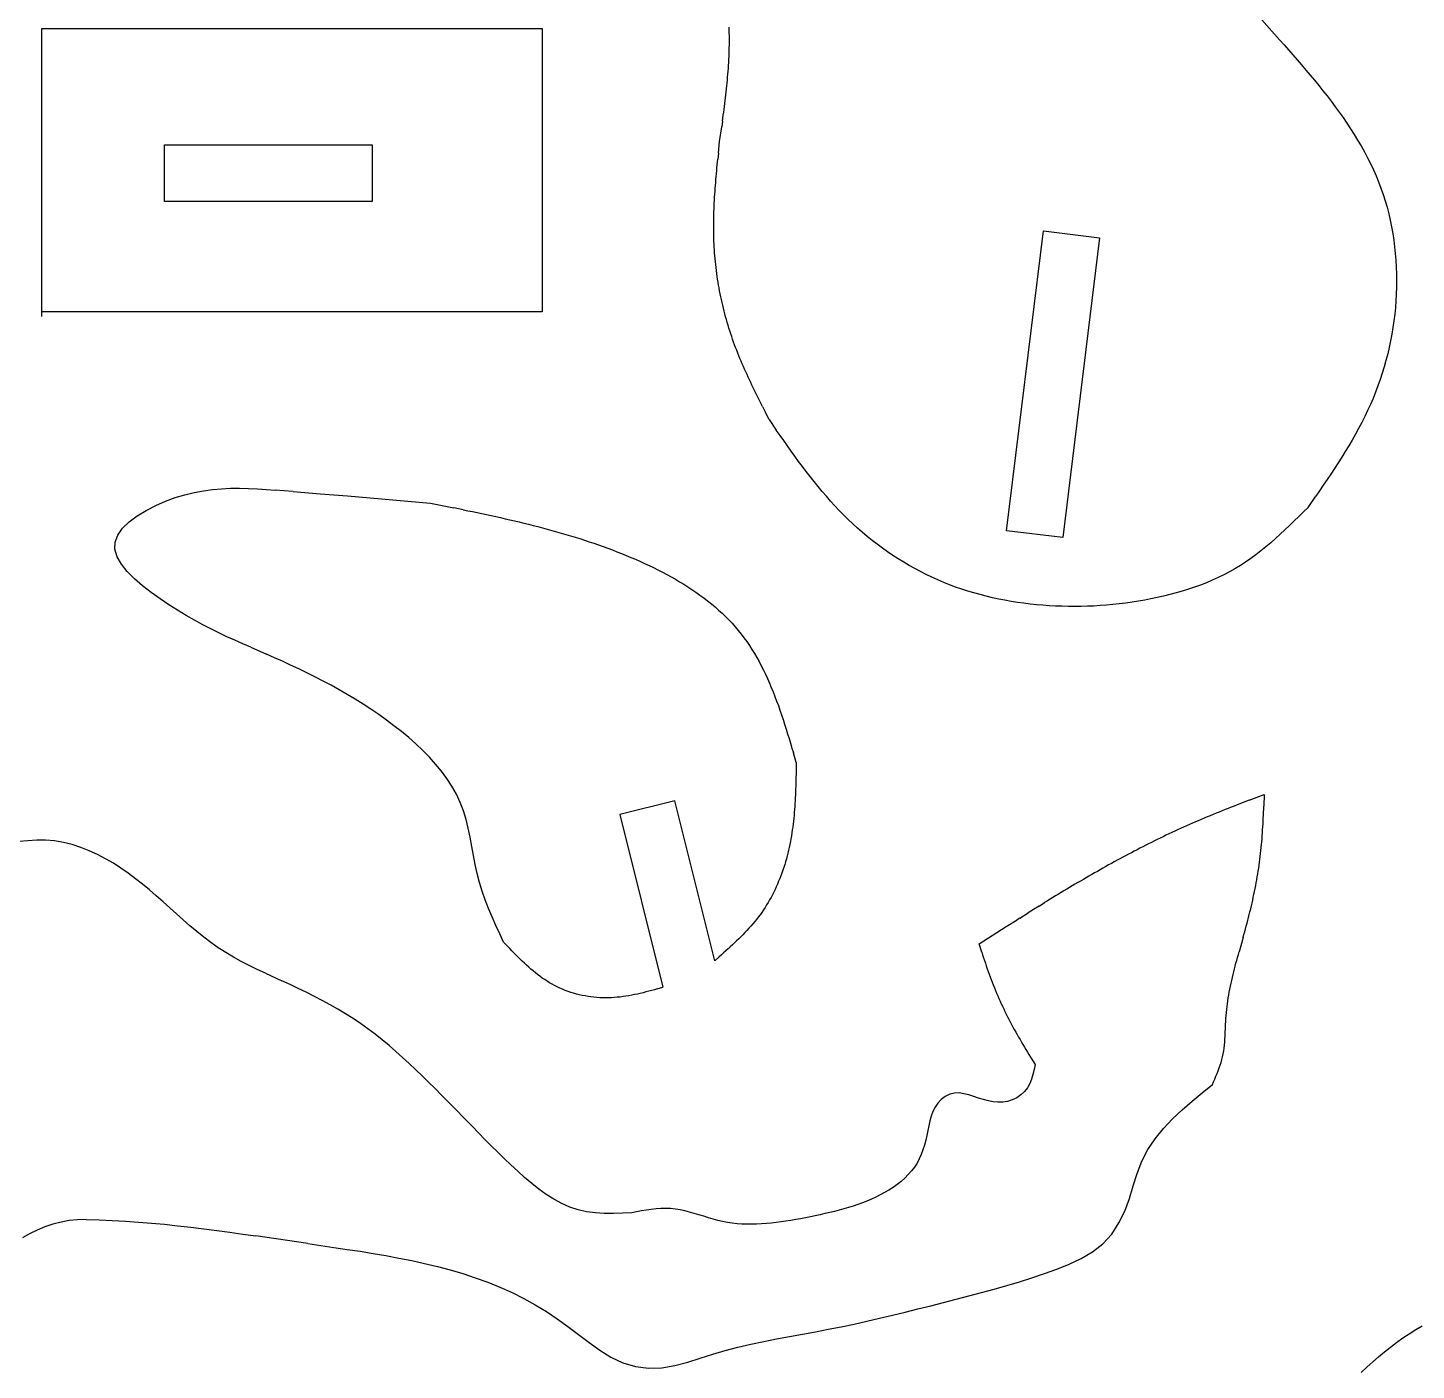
# Model space of a CAD drawing. Extents: x -3475 to 3475, y -2114 to 2114.
# Drawn here: x 1756 to 2463, y 469 to 1152 of the extents above; entities that cross this region are included whole.
import ezdxf

# ---------------------------------------------------------------- set-up
doc = ezdxf.new("R2010")
doc.units = 0
doc.header["$MEASUREMENT"] = 0
doc.layers.get('0').update_dxf_attribs({"linetype": 'CONTINUOUS'})

msp = doc.modelspace()

# ---------------------------------------------------------------- linework, layer by layer
for p, q in [((2113.2, 1151.32), (2113.14, 1152.82)), ((2384.57, 1156.53), (2393.59, 1146.37)), ((1763.1, 1152.13), (2017.92, 1152.13)), ((1763.1, 1007.89), (1763.1, 1152.13)), ((1763.1, 1005.49), (1763.1, 1149.72)), ((2017.92, 1152.13), (2017.92, 1007.89)), ((2113.26, 1149.83), (2113.2, 1151.32)), ((2113.29, 1148.33), (2113.26, 1149.83)), ((2113.31, 1146.83), (2113.29, 1148.33)), ((2113.31, 1145.33), (2113.31, 1146.83)), ((2393.59, 1146.37), (2395.84, 1143.82)), ((2113.13, 1137.82), (2113.2, 1139.32)), ((2113.2, 1139.32), (2113.24, 1140.82)), ((2113.24, 1140.82), (2113.28, 1142.33)), ((2113.28, 1142.33), (2113.31, 1143.83)), ((2113.31, 1143.83), (2113.31, 1145.33)), ((2395.84, 1143.82), (2398.09, 1141.27)), ((2398.09, 1141.27), (2400.33, 1138.71)), ((2400.33, 1138.71), (2402.56, 1136.14)), ((2112.67, 1130.31), (2112.78, 1131.81)), ((2112.78, 1131.81), (2112.88, 1133.31)), ((2112.88, 1133.31), (2112.98, 1134.82)), ((2112.98, 1134.82), (2113.06, 1136.32)), ((2113.06, 1136.32), (2113.13, 1137.82)), ((2402.56, 1136.14), (2404.77, 1133.57)), ((2404.77, 1133.57), (2406.98, 1130.97)), ((2112.14, 1124.33), (2112.28, 1125.82)), ((2112.28, 1125.82), (2112.42, 1127.32)), ((2112.42, 1127.32), (2112.55, 1128.81)), ((2112.55, 1128.81), (2112.67, 1130.31)), ((2406.98, 1130.97), (2409.17, 1128.36)), ((2409.17, 1128.36), (2411.34, 1125.74)), ((2411.34, 1125.74), (2413.49, 1123.09)), ((2111.33, 1116.87), (2111.5, 1118.36)), ((2111.5, 1118.36), (2111.67, 1119.85)), ((2111.67, 1119.85), (2111.83, 1121.34)), ((2111.83, 1121.34), (2111.99, 1122.83)), ((2111.99, 1122.83), (2112.14, 1124.33)), ((2413.49, 1123.09), (2415.62, 1120.43)), ((2415.62, 1120.43), (2417.73, 1117.74)), ((2417.73, 1117.74), (2419.81, 1115.02)), ((2110.4, 1109.44), (2110.6, 1110.92)), ((2110.6, 1110.92), (2110.79, 1112.41)), ((2110.79, 1112.41), (2110.97, 1113.89)), ((2110.97, 1113.89), (2111.15, 1115.38)), ((2111.15, 1115.38), (2111.33, 1116.87)), ((2419.81, 1115.02), (2421.86, 1112.28)), ((2421.86, 1112.28), (2423.88, 1109.51)), ((2109.8, 1104.99), (2109.39, 1102.02)), ((2109.8, 1104.99), (2110, 1106.47)), ((2110, 1106.47), (2110.2, 1107.95)), ((2110.2, 1107.95), (2110.4, 1109.44)), ((2423.88, 1109.51), (2425.87, 1106.72)), ((2425.87, 1106.72), (2427.81, 1103.89)), ((2427.81, 1103.89), (2429.7, 1101.04)), ((2108.34, 1094.61), (2109.39, 1102.02)), ((2429.7, 1101.04), (2431.54, 1098.16)), ((2431.54, 1098.16), (2433.33, 1095.25)), ((1825.6, 1063.93), (1825.6, 1092.78)), ((1825.6, 1092.78), (1931.38, 1092.78)), ((1931.38, 1092.78), (1931.38, 1063.93)), ((2107.72, 1088.63), (2108.34, 1094.61)), ((2433.33, 1095.25), (2435.06, 1092.3)), ((2435.06, 1092.3), (2436.73, 1089.33)), ((2436.73, 1089.33), (2438.33, 1086.32)), ((2106.98, 1081.16), (2107.12, 1082.66)), ((2107.12, 1082.66), (2107.27, 1084.15)), ((2107.27, 1084.15), (2107.41, 1085.64)), ((2107.72, 1088.63), (2107.41, 1085.64)), ((2438.33, 1086.32), (2439.86, 1083.28)), ((2439.86, 1083.28), (2441.32, 1080.21)), ((2106.32, 1073.69), (2106.44, 1075.18)), ((2106.44, 1075.18), (2106.57, 1076.68)), ((2106.57, 1076.68), (2106.7, 1078.17)), ((2106.7, 1078.17), (2106.84, 1079.67)), ((2106.84, 1079.67), (2106.98, 1081.16)), ((2441.32, 1080.21), (2442.69, 1077.1)), ((2442.69, 1077.1), (2443.99, 1073.96)), ((2105.89, 1067.71), (2105.99, 1069.2)), ((2105.99, 1069.2), (2106.09, 1070.7)), ((2106.09, 1070.7), (2106.21, 1072.19)), ((2106.21, 1072.19), (2106.32, 1073.69)), ((2443.99, 1073.96), (2445.19, 1070.78)), ((2445.19, 1070.78), (2446.31, 1067.57)), ((1931.38, 1063.93), (1825.6, 1063.93)), ((2105.5, 1060.24), (2105.56, 1061.73)), ((2105.56, 1061.73), (2105.63, 1063.23)), ((2105.63, 1063.23), (2105.71, 1064.72)), ((2105.71, 1064.72), (2105.8, 1066.22)), ((2105.8, 1066.22), (2105.89, 1067.71)), ((2446.31, 1067.57), (2447.34, 1064.32)), ((2447.34, 1064.32), (2448.28, 1061.05)), ((2448.28, 1061.05), (2449.13, 1057.74)), ((2105.32, 1052.77), (2105.34, 1054.26)), ((2105.34, 1054.26), (2105.37, 1055.75)), ((2105.37, 1055.75), (2105.4, 1057.25)), ((2105.4, 1057.25), (2105.45, 1058.74)), ((2105.45, 1058.74), (2105.5, 1060.24)), ((2449.13, 1057.74), (2449.9, 1054.42)), ((2449.9, 1054.42), (2450.59, 1051.07)), ((2105.32, 1051.27), (2105.32, 1052.77)), ((2105.32, 1049.78), (2105.32, 1051.27)), ((2105.34, 1048.28), (2105.32, 1049.78)), ((2105.37, 1046.79), (2105.34, 1048.28)), ((2105.41, 1045.29), (2105.37, 1046.79)), ((2254.54, 896.34), (2273.28, 1049.04)), ((2273.28, 1049.04), (2301.91, 1045.53)), ((2450.59, 1051.07), (2451.19, 1047.7)), ((2451.19, 1047.7), (2451.71, 1044.31)), ((2105.46, 1043.8), (2105.41, 1045.29)), ((2105.53, 1042.31), (2105.46, 1043.8)), ((2105.6, 1040.81), (2105.53, 1042.31)), ((2105.69, 1039.32), (2105.6, 1040.81)), ((2301.91, 1045.53), (2283.16, 892.82)), ((2451.71, 1044.31), (2452.14, 1040.91)), ((2452.14, 1040.91), (2452.5, 1037.5)), ((2105.8, 1037.82), (2105.69, 1039.32)), ((2105.92, 1036.33), (2105.8, 1037.82)), ((2106.05, 1034.84), (2105.92, 1036.33)), ((2106.19, 1033.34), (2106.05, 1034.84)), ((2106.35, 1031.85), (2106.19, 1033.34)), ((2452.5, 1037.5), (2452.78, 1034.08)), ((2452.78, 1034.08), (2452.97, 1030.65)), ((2106.52, 1030.36), (2106.35, 1031.85)), ((2106.7, 1028.87), (2106.52, 1030.36)), ((2106.9, 1027.38), (2106.7, 1028.87)), ((2107.11, 1025.89), (2106.9, 1027.38)), ((2107.33, 1024.41), (2107.11, 1025.89)), ((2452.97, 1030.65), (2453.09, 1027.21)), ((2453.09, 1027.21), (2453.13, 1023.77)), ((2107.57, 1022.92), (2107.33, 1024.41)), ((2107.82, 1021.44), (2107.57, 1022.92)), ((2108.08, 1019.96), (2107.82, 1021.44)), ((2108.35, 1018.48), (2108.08, 1019.96)), ((2108.64, 1017.01), (2108.35, 1018.48)), ((2453.1, 1020.33), (2452.98, 1016.9)), ((2453.13, 1023.77), (2453.1, 1020.33)), ((2108.94, 1015.54), (2108.64, 1017.01)), ((2109.25, 1014.07), (2108.94, 1015.54)), ((2109.58, 1012.6), (2109.25, 1014.07)), ((2109.92, 1011.13), (2109.58, 1012.6)), ((2452.8, 1013.47), (2452.53, 1010.04)), ((2452.98, 1016.9), (2452.8, 1013.47)), ((2017.92, 1007.89), (1763.1, 1007.89)), ((2110.27, 1009.67), (2109.92, 1011.13)), ((2110.63, 1008.21), (2110.27, 1009.67)), ((2111.01, 1006.76), (2110.63, 1008.21)), ((2111.4, 1005.31), (2111.01, 1006.76)), ((2111.8, 1003.86), (2111.4, 1005.31)), ((2452.19, 1006.62), (2451.78, 1003.22)), ((2452.53, 1010.04), (2452.19, 1006.62)), ((2112.21, 1002.42), (2111.8, 1003.86)), ((2112.64, 1000.98), (2112.21, 1002.42)), ((2113.08, 999.54), (2112.64, 1000.98)), ((2113.53, 998.11), (2113.08, 999.54)), ((2113.99, 996.68), (2113.53, 998.11)), ((2451.29, 999.82), (2450.73, 996.44)), ((2451.78, 1003.22), (2451.29, 999.82)), ((2114.47, 995.26), (2113.99, 996.68)), ((2114.96, 993.85), (2114.47, 995.26)), ((2115.46, 992.43), (2114.96, 993.85)), ((2115.97, 991.03), (2115.46, 992.43)), ((2116.49, 989.62), (2115.97, 991.03)), ((2450.1, 993.07), (2449.39, 989.72)), ((2450.73, 996.44), (2450.1, 993.07)), ((2117.03, 988.23), (2116.49, 989.62)), ((2117.57, 986.83), (2117.03, 988.23)), ((2118.13, 985.45), (2117.57, 986.83)), ((2118.7, 984.06), (2118.13, 985.45)), ((2119.27, 982.68), (2118.7, 984.06)), ((2447.76, 983.08), (2446.84, 979.79)), ((2448.62, 986.39), (2447.76, 983.08)), ((2449.39, 989.72), (2448.62, 986.39)), ((2119.86, 981.3), (2119.27, 982.68)), ((2120.45, 979.93), (2119.86, 981.3)), ((2121.05, 978.56), (2120.45, 979.93)), ((2121.66, 977.2), (2121.05, 978.56)), ((2122.28, 975.83), (2121.66, 977.2)), ((2445.85, 976.53), (2444.78, 973.29)), ((2446.84, 979.79), (2445.85, 976.53)), ((2122.9, 974.47), (2122.28, 975.83)), ((2123.53, 973.12), (2122.9, 974.47)), ((2124.17, 971.76), (2123.53, 973.12)), ((2124.81, 970.41), (2124.17, 971.76)), ((2125.46, 969.06), (2124.81, 970.41)), ((2126.11, 967.71), (2125.46, 969.06)), ((2443.65, 970.08), (2442.44, 966.9)), ((2444.78, 973.29), (2443.65, 970.08)), ((2126.77, 966.36), (2126.11, 967.71)), ((2127.43, 965.02), (2126.77, 966.36)), ((2128.1, 963.68), (2127.43, 965.02)), ((2128.76, 962.33), (2128.1, 963.68)), ((2129.44, 960.99), (2128.76, 962.33)), ((2441.17, 963.75), (2439.82, 960.64)), ((2442.44, 966.9), (2441.17, 963.75)), ((2130.11, 959.65), (2129.44, 960.99)), ((2130.11, 959.65), (2131.46, 956.98)), ((2133.5, 952.97), (2131.46, 956.98)), ((2438.41, 957.56), (2436.95, 954.5)), ((2439.82, 960.64), (2438.41, 957.56)), ((2133.5, 952.97), (2137.22, 947.6)), ((2433.84, 948.48), (2432.2, 945.5)), ((2435.42, 951.48), (2433.84, 948.48)), ((2436.95, 954.5), (2435.42, 951.48)), ((2139.09, 944.92), (2137.22, 947.6)), ((2140.96, 942.25), (2139.09, 944.92)), ((2142.84, 939.58), (2140.96, 942.25)), ((2430.53, 942.55), (2428.8, 939.62)), ((2432.2, 945.5), (2430.53, 942.55)), ((2144.74, 936.93), (2142.84, 939.58)), ((2146.65, 934.29), (2144.74, 936.93)), ((2148.57, 931.66), (2146.65, 934.29)), ((2425.25, 933.81), (2423.42, 930.93)), ((2427.04, 936.7), (2425.25, 933.81)), ((2428.8, 939.62), (2427.04, 936.7)), ((2150.51, 929.05), (2148.57, 931.66)), ((2152.48, 926.46), (2150.51, 929.05)), ((2421.56, 928.06), (2419.67, 925.21)), ((2423.42, 930.93), (2421.56, 928.06)), ((2154.46, 923.9), (2152.48, 926.46)), ((2156.48, 921.35), (2154.46, 923.9)), ((2158.52, 918.84), (2156.48, 921.35)), ((2415.84, 919.53), (2413.9, 916.7)), ((2417.77, 922.36), (2415.84, 919.53)), ((2419.67, 925.21), (2417.77, 922.36)), ((1826.14, 911.4), (1831.06, 913.21)), ((1831.06, 913.21), (1835.9, 914.68)), ((1835.9, 914.68), (1840.68, 915.83)), ((1840.68, 915.83), (1845.39, 916.71)), ((1845.39, 916.71), (1850.06, 917.34)), ((1850.06, 917.34), (1854.68, 917.74)), ((1854.68, 917.74), (1859.27, 917.95)), ((1859.27, 917.95), (1863.83, 917.99)), ((1863.83, 917.99), (1868.37, 917.89)), ((1868.37, 917.89), (1872.9, 917.69)), ((1872.9, 917.69), (1877.44, 917.41)), ((1877.44, 917.41), (1881.97, 917.07)), ((1891.09, 916.35), (1881.97, 917.07)), ((1891.09, 916.35), (1904.9, 915.21)), ((1904.9, 915.21), (1918.83, 914.04)), ((1918.83, 914.04), (1961.06, 910.36)), ((2160.59, 916.35), (2158.52, 918.84)), ((2162.7, 913.89), (2160.59, 916.35)), ((2164.84, 911.46), (2162.7, 913.89)), ((2408.04, 908.24), (2411.96, 913.88)), ((2413.9, 916.7), (2411.96, 913.88)), ((1811.7, 903.94), (1816.28, 906.73)), ((1816.28, 906.73), (1821.16, 909.23)), ((1821.16, 909.23), (1826.14, 911.4)), ((1961.06, 910.36), (1972.96, 908)), ((1977.73, 907.04), (1972.96, 908)), ((1977.73, 907.04), (1980.11, 906.56)), ((1980.11, 906.56), (1982.49, 906.07)), ((1982.49, 906.07), (1984.87, 905.58)), ((1984.87, 905.58), (1987.25, 905.08)), ((2167.01, 909.07), (2164.84, 911.46)), ((2169.23, 906.72), (2167.01, 909.07)), ((2171.49, 904.4), (2169.23, 906.72)), ((2405.71, 905.93), (2403.37, 903.62)), ((2408.04, 908.24), (2405.71, 905.93)), ((1804.25, 897.62), (1807.62, 900.89)), ((1807.62, 900.89), (1811.7, 903.94)), ((1987.25, 905.08), (1989.63, 904.57)), ((1989.63, 904.57), (1992.01, 904.06)), ((1992.01, 904.06), (1994.39, 903.54)), ((1994.39, 903.54), (1996.77, 903.01)), ((1996.77, 903.01), (1999.15, 902.48)), ((1999.15, 902.48), (2001.53, 901.93)), ((2001.53, 901.93), (2003.9, 901.38)), ((2003.9, 901.38), (2006.28, 900.82)), ((2006.28, 900.82), (2008.66, 900.24)), ((2008.66, 900.24), (2011.03, 899.65)), ((2011.03, 899.65), (2013.41, 899.06)), ((2013.41, 899.06), (2015.79, 898.45)), ((2015.79, 898.45), (2018.16, 897.82)), ((2173.8, 902.13), (2171.49, 904.4)), ((2176.15, 899.89), (2173.8, 902.13)), ((2178.55, 897.71), (2176.15, 899.89)), ((2398.68, 899.05), (2396.31, 896.8)), ((2401.03, 901.33), (2398.68, 899.05)), ((2403.37, 903.62), (2401.03, 901.33)), ((1800.43, 890.58), (1801.78, 894.17)), ((1801.78, 894.17), (1804.25, 897.62)), ((2018.16, 897.82), (2020.54, 897.19)), ((2020.54, 897.19), (2022.91, 896.54)), ((2022.91, 896.54), (2025.28, 895.87)), ((2025.28, 895.87), (2027.66, 895.19)), ((2027.66, 895.19), (2030.03, 894.5)), ((2030.03, 894.5), (2032.4, 893.79)), ((2032.4, 893.79), (2034.77, 893.06)), ((2034.77, 893.06), (2037.14, 892.31)), ((2037.14, 892.31), (2039.51, 891.55)), ((2039.51, 891.55), (2041.87, 890.76)), ((2180.99, 895.57), (2178.55, 897.71)), ((2183.48, 893.48), (2180.99, 895.57)), ((2186.02, 891.44), (2183.48, 893.48)), ((2188.6, 889.44), (2186.02, 891.44)), ((2283.16, 892.82), (2254.54, 896.34)), ((2391.5, 892.39), (2389.06, 890.25)), ((2393.92, 894.58), (2391.5, 892.39)), ((2396.31, 896.8), (2393.92, 894.58)), ((1800.34, 886.89), (1800.43, 890.58)), ((1801.46, 883.14), (1800.34, 886.89)), ((2041.87, 890.76), (2044.24, 889.96)), ((2044.24, 889.96), (2046.61, 889.14)), ((2046.61, 889.14), (2048.97, 888.3)), ((2048.97, 888.3), (2051.34, 887.44)), ((2051.34, 887.44), (2053.7, 886.56)), ((2053.7, 886.56), (2056.06, 885.65)), ((2056.06, 885.65), (2058.42, 884.73)), ((2058.42, 884.73), (2060.77, 883.78)), ((2191.23, 887.51), (2188.6, 889.44)), ((2193.89, 885.62), (2191.23, 887.51)), ((2196.59, 883.79), (2193.89, 885.62)), ((2381.52, 884.15), (2378.92, 882.24)), ((2384.07, 886.12), (2381.52, 884.15)), ((2386.58, 888.16), (2384.07, 886.12)), ((2389.06, 890.25), (2386.58, 888.16)), ((1803.6, 879.37), (1801.46, 883.14)), ((1806.58, 875.62), (1803.6, 879.37)), ((2060.77, 883.78), (2063.11, 882.8)), ((2063.11, 882.8), (2065.45, 881.8)), ((2065.45, 881.8), (2067.77, 880.78)), ((2067.77, 880.78), (2070.08, 879.74)), ((2070.08, 879.74), (2072.38, 878.66)), ((2072.38, 878.66), (2074.66, 877.56)), ((2074.66, 877.56), (2076.93, 876.44)), ((2199.34, 882.02), (2196.59, 883.79)), ((2202.12, 880.3), (2199.34, 882.02)), ((2204.93, 878.65), (2202.12, 880.3)), ((2207.78, 877.05), (2204.93, 878.65)), ((2210.66, 875.51), (2207.78, 877.05)), ((2370.83, 876.98), (2368.02, 875.4)), ((2373.58, 878.65), (2370.83, 876.98)), ((2376.28, 880.41), (2373.58, 878.65)), ((2378.92, 882.24), (2376.28, 880.41)), ((1810.22, 871.93), (1806.58, 875.62)), ((1814.34, 868.35), (1810.22, 871.93)), ((2076.93, 876.44), (2079.18, 875.28)), ((2079.18, 875.28), (2081.4, 874.1)), ((2081.4, 874.1), (2083.61, 872.89)), ((2083.61, 872.89), (2085.79, 871.65)), ((2085.79, 871.65), (2087.95, 870.38)), ((2087.95, 870.38), (2090.08, 869.09)), ((2213.57, 874.04), (2210.66, 875.51)), ((2216.51, 872.64), (2213.57, 874.04)), ((2219.49, 871.3), (2216.51, 872.64)), ((2222.49, 870.03), (2219.49, 871.3)), ((2225.51, 868.82), (2222.49, 870.03)), ((2359.3, 871.15), (2356.3, 869.89)), ((2362.25, 872.49), (2359.3, 871.15)), ((2365.16, 873.9), (2362.25, 872.49)), ((2368.02, 875.4), (2365.16, 873.9)), ((1818.76, 864.92), (1814.34, 868.35)), ((1823.3, 861.67), (1818.76, 864.92)), ((2090.08, 869.09), (2092.19, 867.76)), ((2092.19, 867.76), (2094.26, 866.39)), ((2094.26, 866.39), (2096.3, 865)), ((2096.3, 865), (2098.31, 863.58)), ((2098.31, 863.58), (2100.29, 862.12)), ((2228.56, 867.69), (2225.51, 868.82)), ((2231.64, 866.62), (2228.56, 867.69)), ((2234.73, 865.62), (2231.64, 866.62)), ((2237.85, 864.68), (2234.73, 865.62)), ((2240.98, 863.81), (2237.85, 864.68)), ((2244.13, 863), (2240.98, 863.81)), ((2247.3, 862.25), (2244.13, 863)), ((2334.47, 863.05), (2331.26, 862.33)), ((2337.65, 863.84), (2334.47, 863.05)), ((2340.82, 864.68), (2337.65, 863.84)), ((2343.97, 865.59), (2340.82, 864.68)), ((2347.1, 866.56), (2343.97, 865.59)), ((2350.2, 867.6), (2347.1, 866.56)), ((2353.27, 868.71), (2350.2, 867.6)), ((2356.3, 869.89), (2353.27, 868.71)), ((1827.8, 858.64), (1823.3, 861.67)), ((1832.22, 855.83), (1827.8, 858.64)), ((1836.55, 853.21), (1832.22, 855.83)), ((2100.29, 862.12), (2102.23, 860.63)), ((2102.23, 860.63), (2104.13, 859.1)), ((2104.13, 859.1), (2105.99, 857.54)), ((2105.99, 857.54), (2107.82, 855.94)), ((2107.82, 855.94), (2109.6, 854.31)), ((2250.48, 861.56), (2247.3, 862.25)), ((2253.68, 860.94), (2250.48, 861.56)), ((2256.88, 860.37), (2253.68, 860.94)), ((2260.1, 859.86), (2256.88, 860.37)), ((2263.32, 859.41), (2260.1, 859.86)), ((2266.55, 859.01), (2263.32, 859.41)), ((2269.78, 858.67), (2266.55, 859.01)), ((2273.02, 858.39), (2269.78, 858.67)), ((2276.26, 858.15), (2273.02, 858.39)), ((2279.5, 857.97), (2276.26, 858.15)), ((2282.74, 857.85), (2279.5, 857.97)), ((2285.99, 857.77), (2282.74, 857.85)), ((2289.23, 857.75), (2285.99, 857.77)), ((2292.48, 857.79), (2289.23, 857.75)), ((2295.72, 857.87), (2292.48, 857.79)), ((2298.97, 858.01), (2295.72, 857.87)), ((2302.21, 858.21), (2298.97, 858.01)), ((2305.45, 858.45), (2302.21, 858.21)), ((2308.69, 858.75), (2305.45, 858.45)), ((2311.93, 859.1), (2308.69, 858.75)), ((2315.16, 859.51), (2311.93, 859.1)), ((2318.39, 859.97), (2315.16, 859.51)), ((2321.62, 860.48), (2318.39, 859.97)), ((2324.84, 861.04), (2321.62, 860.48)), ((2328.05, 861.66), (2324.84, 861.04)), ((2331.26, 862.33), (2328.05, 861.66)), ((1840.82, 850.78), (1836.55, 853.21)), ((1845.03, 848.5), (1840.82, 850.78)), ((2109.6, 854.31), (2111.34, 852.64)), ((2111.34, 852.64), (2113.03, 850.94)), ((2113.03, 850.94), (2114.67, 849.2)), ((2114.67, 849.2), (2116.27, 847.42)), ((1849.19, 846.36), (1845.03, 848.5)), ((1853.31, 844.33), (1849.19, 846.36)), ((1857.39, 842.4), (1853.31, 844.33)), ((1861.45, 840.54), (1857.39, 842.4)), ((2116.27, 847.42), (2117.82, 845.6)), ((2117.82, 845.6), (2119.31, 843.74)), ((2119.31, 843.74), (2120.75, 841.84)), ((2120.75, 841.84), (2122.15, 839.91)), ((1865.48, 838.74), (1861.45, 840.54)), ((1869.51, 836.98), (1865.48, 838.74)), ((1869.51, 836.98), (1877.58, 833.47)), ((2122.15, 839.91), (2123.49, 837.94)), ((2123.49, 837.94), (2124.79, 835.93)), ((2124.79, 835.93), (2126.04, 833.89)), ((1881.64, 831.68), (1877.58, 833.47)), ((1885.71, 829.85), (1881.64, 831.68)), ((1889.81, 827.96), (1885.71, 829.85)), ((1893.93, 826.02), (1889.81, 827.96)), ((2126.04, 833.89), (2127.25, 831.82)), ((2127.25, 831.82), (2128.42, 829.72)), ((2128.42, 829.72), (2129.55, 827.58)), ((2129.55, 827.58), (2130.64, 825.42)), ((1898.06, 824.02), (1893.93, 826.02)), ((1902.19, 821.95), (1898.06, 824.02)), ((1906.32, 819.82), (1902.19, 821.95)), ((2130.64, 825.42), (2131.7, 823.23)), ((2131.7, 823.23), (2132.72, 821.02)), ((2132.72, 821.02), (2133.71, 818.78)), ((1910.44, 817.62), (1906.32, 819.82)), ((1914.55, 815.34), (1910.44, 817.62)), ((1918.64, 812.99), (1914.55, 815.34)), ((2133.71, 818.78), (2134.67, 816.52)), ((2134.67, 816.52), (2135.6, 814.24)), ((2135.6, 814.24), (2136.5, 811.94)), ((1922.71, 810.56), (1918.64, 812.99)), ((1926.74, 808.04), (1922.71, 810.56)), ((1930.74, 805.44), (1926.74, 808.04)), ((2136.5, 811.94), (2137.38, 809.62)), ((2137.38, 809.62), (2138.24, 807.28)), ((2138.24, 807.28), (2139.07, 804.93)), ((1934.7, 802.74), (1930.74, 805.44)), ((1938.61, 799.96), (1934.7, 802.74)), ((1942.47, 797.07), (1938.61, 799.96)), ((2139.07, 804.93), (2139.89, 802.56)), ((2139.89, 802.56), (2140.68, 800.18)), ((2140.68, 800.18), (2141.46, 797.78)), ((1946.27, 794.09), (1942.47, 797.07)), ((1950, 791), (1946.27, 794.09)), ((2141.46, 797.78), (2142.23, 795.38)), ((2142.23, 795.38), (2142.98, 792.96)), ((2142.98, 792.96), (2143.72, 790.54)), ((1953.63, 787.8), (1950, 791)), ((1957.13, 784.5), (1953.63, 787.8)), ((2143.72, 790.54), (2144.46, 788.11)), ((2144.46, 788.11), (2145.18, 785.68)), ((2145.18, 785.68), (2145.91, 783.24)), ((1960.49, 781.08), (1957.13, 784.5)), ((1963.68, 777.54), (1960.49, 781.08)), ((2147.34, 778.35), (2145.91, 783.24)), ((2147.34, 778.35), (2147.27, 773.85)), ((1966.67, 773.89), (1963.68, 777.54)), ((1969.44, 770.12), (1966.67, 773.89)), ((2147.24, 772.34), (2147.21, 770.84)), ((2147.27, 773.85), (2147.24, 772.34)), ((1971.97, 766.22), (1969.44, 770.12)), ((1974.23, 762.19), (1971.97, 766.22)), ((2147.05, 764.84), (2146.99, 763.34)), ((2147.1, 766.34), (2147.05, 764.84)), ((2147.14, 767.84), (2147.1, 766.34)), ((2147.18, 769.34), (2147.14, 767.84)), ((2147.21, 770.84), (2147.18, 769.34)), ((1976.19, 758.03), (1974.23, 762.19)), ((1977.83, 753.74), (1976.19, 758.03)), ((2085.52, 758.83), (2057.53, 751.85)), ((2105.83, 677.35), (2085.52, 758.83)), ((2146.69, 757.36), (2146.6, 755.86)), ((2146.78, 758.85), (2146.69, 757.36)), ((2146.86, 760.35), (2146.78, 758.85)), ((2146.93, 761.84), (2146.86, 760.35)), ((2146.99, 763.34), (2146.93, 761.84)), ((2375.04, 757.93), (2371.97, 756.74)), ((2378.11, 759.12), (2375.04, 757.93)), ((2378.11, 759.12), (2385.78, 762.09)), ((2385.78, 762.09), (2385.55, 756.05)), ((1979.18, 749.33), (1977.83, 753.74)), ((2057.53, 751.85), (2079.47, 663.84)), ((2146.09, 749.9), (2145.93, 748.41)), ((2146.24, 751.39), (2146.09, 749.9)), ((2146.37, 752.88), (2146.24, 751.39)), ((2146.49, 754.37), (2146.37, 752.88)), ((2146.6, 755.86), (2146.49, 754.37)), ((2355.2, 749.96), (2353.68, 749.33)), ((2356.72, 750.6), (2355.2, 749.96)), ((2358.24, 751.23), (2356.72, 750.6)), ((2359.76, 751.85), (2358.24, 751.23)), ((2361.28, 752.47), (2359.76, 751.85)), ((2362.8, 753.09), (2361.28, 752.47)), ((2364.33, 753.7), (2362.8, 753.09)), ((2365.85, 754.32), (2364.33, 753.7)), ((2367.38, 754.93), (2365.85, 754.32)), ((2368.91, 755.53), (2367.38, 754.93)), ((2370.44, 756.13), (2368.91, 755.53)), ((2371.97, 756.74), (2370.44, 756.13)), ((2385.2, 748.51), (2385.28, 750.02)), ((2385.28, 750.02), (2385.35, 751.53)), ((2385.35, 751.53), (2385.42, 753.03)), ((2385.42, 753.03), (2385.48, 754.54)), ((2385.48, 754.54), (2385.55, 756.05)), ((1980.3, 744.82), (1979.18, 749.33)), ((1981.26, 740.24), (1980.3, 744.82)), ((2145.37, 743.96), (2145.15, 742.48)), ((2145.57, 745.44), (2145.37, 743.96)), ((2145.76, 746.93), (2145.57, 745.44)), ((2145.93, 748.41), (2145.76, 746.93)), ((2338.66, 742.66), (2337.17, 741.97)), ((2340.15, 743.36), (2338.66, 742.66)), ((2341.64, 744.04), (2340.15, 743.36)), ((2343.14, 744.72), (2341.64, 744.04)), ((2344.64, 745.4), (2343.14, 744.72)), ((2346.14, 746.07), (2344.64, 745.4)), ((2347.64, 746.73), (2346.14, 746.07)), ((2349.15, 747.39), (2347.64, 746.73)), ((2350.66, 748.04), (2349.15, 747.39)), ((2352.17, 748.68), (2350.66, 748.04)), ((2353.68, 749.33), (2352.17, 748.68)), ((2384.84, 742.49), (2384.94, 744)), ((2384.94, 744), (2385.03, 745.5)), ((2385.03, 745.5), (2385.12, 747.01)), ((2385.12, 747.01), (2385.2, 748.51)), ((1755.96, 738.5), (1751.4, 738.03)), ((1760.5, 738.77), (1755.96, 738.5)), ((1765.04, 738.75), (1760.5, 738.77)), ((1769.57, 738.36), (1765.04, 738.75)), ((1774.07, 737.59), (1769.57, 738.36)), ((1778.53, 736.49), (1774.07, 737.59)), ((1782.92, 735.07), (1778.53, 736.49)), ((1982.12, 735.62), (1981.26, 740.24)), ((1982.95, 730.98), (1982.12, 735.62)), ((2144.1, 736.58), (2143.79, 735.11)), ((2144.39, 738.05), (2144.1, 736.58)), ((2144.66, 739.52), (2144.39, 738.05)), ((2144.92, 741), (2144.66, 739.52)), ((2145.15, 742.48), (2144.92, 741)), ((2325.35, 736.18), (2323.89, 735.44)), ((2326.82, 736.92), (2325.35, 736.18)), ((2328.29, 737.66), (2326.82, 736.92)), ((2329.77, 738.39), (2328.29, 737.66)), ((2331.24, 739.12), (2329.77, 738.39)), ((2332.72, 739.84), (2331.24, 739.12)), ((2334.2, 740.55), (2332.72, 739.84)), ((2335.68, 741.26), (2334.2, 740.55)), ((2337.17, 741.97), (2335.68, 741.26)), ((2384.22, 734.98), (2384.36, 736.48)), ((2384.36, 736.48), (2384.49, 737.98)), ((2384.49, 737.98), (2384.62, 739.49)), ((2384.62, 739.49), (2384.73, 740.99)), ((2384.73, 740.99), (2384.84, 742.49)), ((1787.24, 733.38), (1782.92, 735.07)), ((1791.46, 731.45), (1787.24, 733.38)), ((1795.56, 729.3), (1791.46, 731.45)), ((1799.54, 726.98), (1795.56, 729.3)), ((1983.83, 726.34), (1982.95, 730.98)), ((2142.33, 729.26), (2141.92, 727.8)), ((2142.73, 730.71), (2142.33, 729.26)), ((2143.1, 732.18), (2142.73, 730.71)), ((2143.46, 733.64), (2143.1, 732.18)), ((2143.79, 735.11), (2143.46, 733.64)), ((2310.8, 728.51), (2309.35, 727.72)), ((2312.24, 729.3), (2310.8, 728.51)), ((2313.69, 730.08), (2312.24, 729.3)), ((2315.14, 730.86), (2313.69, 730.08)), ((2316.59, 731.64), (2315.14, 730.86)), ((2318.05, 732.4), (2316.59, 731.64)), ((2319.5, 733.17), (2318.05, 732.4)), ((2320.96, 733.93), (2319.5, 733.17)), ((2322.43, 734.69), (2320.96, 733.93)), ((2323.89, 735.44), (2322.43, 734.69)), ((2383.35, 727.51), (2383.55, 729)), ((2383.55, 729), (2383.73, 730.49)), ((2383.73, 730.49), (2383.9, 731.99)), ((2383.9, 731.99), (2384.07, 733.49)), ((2384.07, 733.49), (2384.22, 734.98)), ((1803.4, 724.51), (1799.54, 726.98)), ((1807.14, 721.89), (1803.4, 724.51)), ((1810.8, 719.16), (1807.14, 721.89)), ((1984.83, 721.75), (1983.83, 726.34)), ((1986, 717.21), (1984.83, 721.75)), ((2140.03, 722.05), (2139.51, 720.64)), ((2140.54, 723.48), (2140.03, 722.05)), ((2141.02, 724.92), (2140.54, 723.48)), ((2141.48, 726.36), (2141.02, 724.92)), ((2141.92, 727.8), (2141.48, 726.36)), ((2299.31, 722.09), (2297.88, 721.27)), ((2300.74, 722.9), (2299.31, 722.09)), ((2302.17, 723.72), (2300.74, 722.9)), ((2303.6, 724.53), (2302.17, 723.72)), ((2305.04, 725.33), (2303.6, 724.53)), ((2306.47, 726.13), (2305.04, 725.33)), ((2307.91, 726.93), (2306.47, 726.13)), ((2309.35, 727.72), (2307.91, 726.93)), ((2382.2, 720.06), (2382.45, 721.55)), ((2382.45, 721.55), (2382.69, 723.04)), ((2382.69, 723.04), (2382.92, 724.52)), ((2382.92, 724.52), (2383.14, 726.01)), ((2383.14, 726.01), (2383.35, 727.51)), ((1814.38, 716.32), (1810.8, 719.16)), ((1817.9, 713.4), (1814.38, 716.32)), ((1987.37, 712.75), (1986, 717.21)), ((2137.19, 715.06), (2136.55, 713.69)), ((2137.8, 716.44), (2137.19, 715.06)), ((2138.39, 717.83), (2137.8, 716.44)), ((2138.96, 719.23), (2138.39, 717.83)), ((2139.51, 720.64), (2138.96, 719.23)), ((2286.52, 714.62), (2285.11, 713.77)), ((2287.93, 715.46), (2286.52, 714.62)), ((2289.35, 716.3), (2287.93, 715.46)), ((2290.77, 717.13), (2289.35, 716.3)), ((2292.19, 717.97), (2290.77, 717.13)), ((2293.61, 718.8), (2292.19, 717.97)), ((2295.03, 719.62), (2293.61, 718.8)), ((2296.45, 720.45), (2295.03, 719.62)), ((2297.88, 721.27), (2296.45, 720.45)), ((2381.1, 714.13), (2381.39, 715.61)), ((2381.39, 715.61), (2381.67, 717.09)), ((2381.67, 717.09), (2381.94, 718.58)), ((2381.94, 718.58), (2382.2, 720.06)), ((1821.37, 710.42), (1817.9, 713.4)), ((1824.81, 707.39), (1821.37, 710.42)), ((1828.23, 704.34), (1824.81, 707.39)), ((1988.92, 708.34), (1987.37, 712.75)), ((1990.62, 703.99), (1988.92, 708.34)), ((2133.78, 708.35), (2133.03, 707.05)), ((2134.51, 709.66), (2133.78, 708.35)), ((2135.21, 710.99), (2134.51, 709.66)), ((2135.89, 712.33), (2135.21, 710.99)), ((2136.55, 713.69), (2135.89, 712.33)), ((2275.26, 707.81), (2273.86, 706.95)), ((2278.07, 709.52), (2275.26, 707.81)), ((2279.48, 710.38), (2278.07, 709.52)), ((2280.88, 711.23), (2279.48, 710.38)), ((2282.29, 712.08), (2280.88, 711.23)), ((2283.7, 712.93), (2282.29, 712.08)), ((2285.11, 713.77), (2283.7, 712.93)), ((2379.52, 706.75), (2379.86, 708.23)), ((2379.86, 708.23), (2380.18, 709.7)), ((2380.18, 709.7), (2380.5, 711.18)), ((2380.5, 711.18), (2380.8, 712.65)), ((2380.8, 712.65), (2381.1, 714.13)), ((1831.66, 701.28), (1828.23, 704.34)), ((1835.09, 698.23), (1831.66, 701.28)), ((1992.43, 699.68), (1990.62, 703.99)), ((2128.93, 700.8), (2128.04, 699.61)), ((2129.8, 702.02), (2128.93, 700.8)), ((2130.64, 703.25), (2129.8, 702.02)), ((2131.46, 704.5), (2130.64, 703.25)), ((2132.26, 705.77), (2131.46, 704.5)), ((2133.03, 707.05), (2132.26, 705.77)), ((2261.29, 699.13), (2265.48, 701.75)), ((2268.27, 703.49), (2265.48, 701.75)), ((2271.06, 705.22), (2268.27, 703.49)), ((2271.06, 705.22), (2273.86, 706.95)), ((2377.75, 699.41), (2378.12, 700.88)), ((2378.12, 700.88), (2378.48, 702.34)), ((2378.48, 702.34), (2378.84, 703.81)), ((2378.84, 703.81), (2379.18, 705.28)), ((2379.18, 705.28), (2379.52, 706.75)), ((1838.55, 695.22), (1835.09, 698.23)), ((1842.06, 692.27), (1838.55, 695.22)), ((1994.34, 695.4), (1992.43, 699.68)), ((1996.3, 691.14), (1994.34, 695.4)), ((2123.28, 693.88), (2122.27, 692.78)), ((2124.27, 695), (2123.28, 693.88)), ((2125.24, 696.13), (2124.27, 695)), ((2126.19, 697.27), (2125.24, 696.13)), ((2127.13, 698.43), (2126.19, 697.27)), ((2128.04, 699.61), (2127.13, 698.43)), ((2240.46, 685.93), (2254.34, 694.75)), ((2254.34, 694.75), (2259.9, 698.26)), ((2261.29, 699.13), (2259.9, 698.26)), ((2375.82, 692.11), (2376.21, 693.57)), ((2376.21, 693.57), (2376.61, 695.02)), ((2376.61, 695.02), (2376.99, 696.49)), ((2376.99, 696.49), (2377.38, 697.95)), ((2377.38, 697.95), (2377.75, 699.41)), ((1845.62, 689.4), (1842.06, 692.27)), ((1849.25, 686.64), (1845.62, 689.4)), ((1852.96, 684), (1849.25, 686.64)), ((1998.29, 686.89), (1996.3, 691.14)), ((1998.29, 686.89), (2000.38, 684.69)), ((2115.92, 686.42), (2114.83, 685.4)), ((2117.01, 687.46), (2115.92, 686.42)), ((2118.09, 688.5), (2117.01, 687.46)), ((2119.15, 689.56), (2118.09, 688.5)), ((2120.21, 690.62), (2119.15, 689.56)), ((2121.25, 691.7), (2120.21, 690.62)), ((2122.27, 692.78), (2121.25, 691.7)), ((2375.01, 689.2), (2372.95, 681.93)), ((2375.01, 689.2), (2375.41, 690.65)), ((2375.41, 690.65), (2375.82, 692.11)), ((1856.77, 681.52), (1852.96, 684)), ((1860.67, 679.2), (1856.77, 681.52)), ((1864.67, 677.01), (1860.67, 679.2)), ((2001.42, 683.59), (2000.38, 684.69)), ((2002.47, 682.5), (2001.42, 683.59)), ((2003.52, 681.41), (2002.47, 682.5)), ((2004.57, 680.34), (2003.52, 681.41)), ((2005.64, 679.27), (2004.57, 680.34)), ((2006.71, 678.21), (2005.64, 679.27)), ((2105.83, 677.35), (2108.1, 679.34)), ((2109.23, 680.34), (2108.1, 679.34)), ((2110.36, 681.34), (2109.23, 680.34)), ((2111.49, 682.35), (2110.36, 681.34)), ((2112.61, 683.36), (2111.49, 682.35)), ((2113.72, 684.37), (2112.61, 683.36)), ((2114.83, 685.4), (2113.72, 684.37)), ((2241.83, 681.72), (2240.46, 685.93)), ((2241.83, 681.72), (2242.3, 680.32)), ((2242.3, 680.32), (2242.76, 678.92)), ((2371.74, 677.57), (2372.14, 679.02)), ((2372.14, 679.02), (2372.55, 680.48)), ((2372.55, 680.48), (2372.95, 681.93)), ((1868.73, 674.93), (1864.67, 677.01)), ((1872.85, 672.94), (1868.73, 674.93)), ((1877.01, 671), (1872.85, 672.94)), ((2007.78, 677.16), (2006.71, 678.21)), ((2008.87, 676.13), (2007.78, 677.16)), ((2009.97, 675.12), (2008.87, 676.13)), ((2011.08, 674.12), (2009.97, 675.12)), ((2012.2, 673.14), (2011.08, 674.12)), ((2013.33, 672.18), (2012.2, 673.14)), ((2014.48, 671.24), (2013.33, 672.18)), ((2242.76, 678.92), (2243.23, 677.52)), ((2243.23, 677.52), (2243.7, 676.12)), ((2243.7, 676.12), (2244.18, 674.72)), ((2244.18, 674.72), (2244.67, 673.33)), ((2244.67, 673.33), (2245.16, 671.94)), ((2245.16, 671.94), (2245.65, 670.55)), ((2370.21, 671.74), (2370.58, 673.2)), ((2370.58, 673.2), (2370.96, 674.66)), ((2370.96, 674.66), (2371.35, 676.11)), ((2371.35, 676.11), (2371.74, 677.57)), ((1877.01, 671), (1885.36, 667.18)), ((1889.53, 665.25), (1885.36, 667.18)), ((1893.68, 663.3), (1889.53, 665.25)), ((2015.64, 670.33), (2014.48, 671.24)), ((2016.82, 669.44), (2015.64, 670.33)), ((2018.02, 668.58), (2016.82, 669.44)), ((2019.23, 667.75), (2018.02, 668.58)), ((2020.47, 666.94), (2019.23, 667.75)), ((2021.72, 666.17), (2020.47, 666.94)), ((2023, 665.43), (2021.72, 666.17)), ((2024.29, 664.73), (2023, 665.43)), ((2245.65, 670.55), (2246.16, 669.16)), ((2246.16, 669.16), (2246.68, 667.78)), ((2246.68, 667.78), (2247.2, 666.4)), ((2247.2, 666.4), (2247.74, 665.03)), ((2247.74, 665.03), (2248.29, 663.65)), ((2368.53, 664.41), (2368.84, 665.88)), ((2368.84, 665.88), (2369.16, 667.35)), ((2369.16, 667.35), (2369.5, 668.81)), ((2369.5, 668.81), (2369.85, 670.28)), ((2369.85, 670.28), (2370.21, 671.74)), ((1897.8, 661.29), (1893.68, 663.3)), ((1901.9, 659.24), (1897.8, 661.29)), ((1905.95, 657.13), (1901.9, 659.24)), ((2025.62, 664.06), (2024.29, 664.73)), ((2026.96, 663.43), (2025.62, 664.06)), ((2028.33, 662.83), (2026.96, 663.43)), ((2029.71, 662.28), (2028.33, 662.83)), ((2031.11, 661.76), (2029.71, 662.28)), ((2032.53, 661.27), (2031.11, 661.76)), ((2033.97, 660.83), (2032.53, 661.27)), ((2035.41, 660.42), (2033.97, 660.83)), ((2036.87, 660.05), (2035.41, 660.42)), ((2038.34, 659.72), (2036.87, 660.05)), ((2039.82, 659.42), (2038.34, 659.72)), ((2041.31, 659.17), (2039.82, 659.42)), ((2042.8, 658.95), (2041.31, 659.17)), ((2044.29, 658.77), (2042.8, 658.95)), ((2045.79, 658.63), (2044.29, 658.77)), ((2047.29, 658.53), (2045.79, 658.63)), ((2048.79, 658.47), (2047.29, 658.53)), ((2050.28, 658.45), (2048.79, 658.47)), ((2051.77, 658.47), (2050.28, 658.45)), ((2053.26, 658.52), (2051.77, 658.47)), ((2054.74, 658.61), (2053.26, 658.52)), ((2056.22, 658.74), (2054.74, 658.61)), ((2057.69, 658.9), (2056.22, 658.74)), ((2059.16, 659.09), (2057.69, 658.9)), ((2060.63, 659.31), (2059.16, 659.09)), ((2062.09, 659.56), (2060.63, 659.31)), ((2063.55, 659.83), (2062.09, 659.56)), ((2065.01, 660.12), (2063.55, 659.83)), ((2066.46, 660.43), (2065.01, 660.12)), ((2067.91, 660.76), (2066.46, 660.43)), ((2069.36, 661.11), (2067.91, 660.76)), ((2070.81, 661.47), (2069.36, 661.11)), ((2072.26, 661.85), (2070.81, 661.47)), ((2073.7, 662.23), (2072.26, 661.85)), ((2075.15, 662.63), (2073.7, 662.23)), ((2076.59, 663.03), (2075.15, 662.63)), ((2076.59, 663.03), (2079.47, 663.84)), ((2248.29, 663.65), (2248.84, 662.29)), ((2248.84, 662.29), (2249.41, 660.92)), ((2249.41, 660.92), (2249.99, 659.56)), ((2249.99, 659.56), (2250.58, 658.21)), ((2250.58, 658.21), (2251.18, 656.86)), ((2367.21, 656.99), (2367.44, 658.48)), ((2367.44, 658.48), (2367.68, 659.97)), ((2367.68, 659.97), (2367.95, 661.45)), ((2367.95, 661.45), (2368.23, 662.93)), ((2368.23, 662.93), (2368.53, 664.41)), ((1909.97, 654.95), (1905.95, 657.13)), ((1913.93, 652.69), (1909.97, 654.95)), ((1917.84, 650.34), (1913.93, 652.69)), ((2251.18, 656.86), (2251.79, 655.51)), ((2251.79, 655.51), (2252.41, 654.17)), ((2252.41, 654.17), (2253.04, 652.84)), ((2253.04, 652.84), (2253.68, 651.5)), ((2253.68, 651.5), (2254.33, 650.18)), ((2366.34, 649.5), (2366.48, 651)), ((2366.48, 651), (2366.63, 652.51)), ((2366.63, 652.51), (2366.8, 654)), ((2366.8, 654), (2367, 655.5)), ((2367, 655.5), (2367.21, 656.99)), ((1921.69, 647.9), (1917.84, 650.34)), ((1925.47, 645.35), (1921.69, 647.9)), ((1929.18, 642.69), (1925.47, 645.35)), ((2254.33, 650.18), (2254.99, 648.86)), ((2254.99, 648.86), (2255.66, 647.54)), ((2255.66, 647.54), (2256.34, 646.23)), ((2256.34, 646.23), (2257.03, 644.92)), ((2257.03, 644.92), (2257.73, 643.62)), ((2257.73, 643.62), (2258.43, 642.33)), ((2366.01, 643.44), (2366.07, 644.96)), ((2366.07, 644.96), (2366.14, 646.48)), ((2366.14, 646.48), (2366.23, 647.99)), ((2366.23, 647.99), (2366.34, 649.5)), ((1932.83, 639.94), (1929.18, 642.69)), ((1936.42, 637.1), (1932.83, 639.94)), ((1939.95, 634.18), (1936.42, 637.1)), ((2258.43, 642.33), (2259.15, 641.04)), ((2259.15, 641.04), (2259.88, 639.75)), ((2259.88, 639.75), (2260.61, 638.47)), ((2260.61, 638.47), (2261.35, 637.2)), ((2261.35, 637.2), (2262.1, 635.92)), ((2365.65, 635.89), (2365.75, 637.39)), ((2365.75, 637.39), (2365.83, 638.9)), ((2365.83, 638.9), (2365.9, 640.41)), ((2365.9, 640.41), (2366.01, 643.44)), ((1943.43, 631.19), (1939.95, 634.18)), ((1946.86, 628.14), (1943.43, 631.19)), ((2262.1, 635.92), (2262.86, 634.66)), ((2262.86, 634.66), (2263.61, 633.39)), ((2263.61, 633.39), (2264.38, 632.12)), ((2264.38, 632.12), (2265.14, 630.86)), ((2265.14, 630.86), (2265.91, 629.6)), ((2265.91, 629.6), (2266.69, 628.35)), ((2364.54, 628.49), (2364.86, 629.95)), ((2364.86, 629.95), (2365.13, 631.42)), ((2365.13, 631.42), (2365.34, 632.9)), ((2365.34, 632.9), (2365.52, 634.39)), ((2365.52, 634.39), (2365.65, 635.89)), ((1950.24, 625.04), (1946.86, 628.14)), ((1953.57, 621.9), (1950.24, 625.04)), ((2266.69, 628.35), (2269.01, 624.58)), ((2269.01, 624.58), (2268.5, 622.03)), ((2362.27, 621.33), (2362.8, 622.75)), ((2362.8, 622.75), (2363.29, 624.17)), ((2363.29, 624.17), (2363.75, 625.6)), ((2363.75, 625.6), (2364.17, 627.04)), ((2364.17, 627.04), (2364.54, 628.49)), ((1956.87, 618.72), (1953.57, 621.9)), ((1960.13, 615.52), (1956.87, 618.72)), ((1963.36, 612.3), (1960.13, 615.52)), ((2267.21, 617.1), (2266.31, 614.79)), ((2267.92, 619.52), (2267.21, 617.1)), ((2268.5, 622.03), (2267.92, 619.52)), ((2359.37, 614.3), (2359.97, 615.7)), ((2359.97, 615.7), (2360.57, 617.1)), ((2360.57, 617.1), (2361.15, 618.51)), ((2361.15, 618.51), (2361.72, 619.92)), ((2361.72, 619.92), (2362.27, 621.33)), ((1966.56, 609.08), (1963.36, 612.3)), ((1969.74, 605.85), (1966.56, 609.08)), ((2223.29, 608.31), (2221.25, 606.76)), ((2225.53, 609.43), (2223.29, 608.31)), ((2227.89, 610), (2225.53, 609.43)), ((2230.32, 610.03), (2227.89, 610)), ((2232.8, 609.65), (2230.32, 610.03)), ((2235.3, 609.01), (2232.8, 609.65)), ((2237.8, 608.23), (2235.3, 609.01)), ((2240.28, 607.43), (2237.8, 608.23)), ((2261.79, 609.01), (2259.67, 607.59)), ((2263.63, 610.71), (2261.79, 609.01)), ((2265.13, 612.65), (2263.63, 610.71)), ((2266.31, 614.79), (2265.13, 612.65)), ((2348.96, 605.91), (2354.13, 610.14)), ((2354.13, 610.14), (2359.37, 614.3)), ((1969.74, 605.85), (1982.4, 592.9)), ((2218.09, 602.82), (2216.99, 600.61)), ((2219.5, 604.89), (2218.09, 602.82)), ((2221.25, 606.76), (2219.5, 604.89)), ((2242.75, 606.68), (2240.28, 607.43)), ((2245.21, 606.04), (2242.75, 606.68)), ((2247.66, 605.56), (2245.21, 606.04)), ((2250.09, 605.31), (2247.66, 605.56)), ((2252.53, 605.35), (2250.09, 605.31)), ((2254.96, 605.73), (2252.53, 605.35)), ((2257.37, 606.49), (2254.96, 605.73)), ((2259.67, 607.59), (2257.37, 606.49)), ((2339.02, 596.91), (2343.9, 601.52)), ((2343.9, 601.52), (2348.96, 605.91)), ((2215.48, 595.86), (2214.93, 593.38)), ((2216.15, 598.27), (2215.48, 595.86)), ((2216.99, 600.61), (2216.15, 598.27)), ((2334.39, 592), (2339.02, 596.91)), ((1985.59, 589.66), (1982.4, 592.9)), ((1988.8, 586.42), (1985.59, 589.66)), ((2213.88, 588.4), (2213.29, 585.93)), ((2214.41, 590.89), (2213.88, 588.4)), ((2214.93, 593.38), (2214.41, 590.89)), ((2330.13, 586.76), (2334.39, 592)), ((1992.04, 583.18), (1988.8, 586.42)), ((1995.32, 579.94), (1992.04, 583.18)), ((1998.66, 576.7), (1995.32, 579.94)), ((2211.89, 581.1), (2211.03, 578.77)), ((2212.63, 583.49), (2211.89, 581.1)), ((2213.29, 585.93), (2212.63, 583.49)), ((2323.38, 575.27), (2326.4, 581.19)), ((2326.4, 581.19), (2330.13, 586.76)), ((2002.04, 573.47), (1998.66, 576.7)), ((2005.49, 570.25), (2002.04, 573.47)), ((2208.89, 574.35), (2207.57, 572.28)), ((2210.03, 576.52), (2208.89, 574.35)), ((2211.03, 578.77), (2210.03, 576.52)), ((2321.03, 569.06), (2323.38, 575.27)), ((2009.01, 567.07), (2005.49, 570.25)), ((2012.61, 564.01), (2009.01, 567.07)), ((2202.68, 566.69), (2200.79, 565.03)), ((2204.45, 568.45), (2202.68, 566.69)), ((2206.09, 570.32), (2204.45, 568.45)), ((2207.57, 572.28), (2206.09, 570.32)), ((2319.03, 562.67), (2321.03, 569.06)), ((2016.29, 561.09), (2012.61, 564.01)), ((2020.06, 558.37), (2016.29, 561.09)), ((2192.4, 559.31), (2190.18, 558.1)), ((2194.59, 560.6), (2192.4, 559.31)), ((2196.72, 561.98), (2194.59, 560.6)), ((2198.8, 563.46), (2196.72, 561.98)), ((2200.79, 565.03), (2198.8, 563.46)), ((2317.04, 556.25), (2319.03, 562.67)), ((2023.94, 555.9), (2020.06, 558.37)), ((2027.92, 553.74), (2023.94, 555.9)), ((2032.02, 551.92), (2027.92, 553.74)), ((2036.24, 550.51), (2032.02, 551.92)), ((2174.02, 551.68), (2171.64, 550.99)), ((2176.39, 552.41), (2174.02, 551.68)), ((2178.74, 553.2), (2176.39, 552.41)), ((2181.07, 554.05), (2178.74, 553.2)), ((2183.38, 554.96), (2181.07, 554.05)), ((2185.67, 555.93), (2183.38, 554.96)), ((2187.94, 556.98), (2185.67, 555.93)), ((2190.18, 558.1), (2187.94, 556.98)), ((2314.71, 549.91), (2317.04, 556.25)), ((1777.08, 545.05), (1772.87, 544.29)), ((1781.33, 545.51), (1777.08, 545.05)), ((1785.61, 545.67), (1781.33, 545.51)), ((1785.61, 545.67), (1792.29, 545.44)), ((1792.29, 545.44), (1798.98, 545.14)), ((1798.98, 545.14), (1805.65, 544.77)), ((1805.65, 544.77), (1812.32, 544.31)), ((2040.58, 549.53), (2036.24, 550.51)), ((2045.04, 548.95), (2040.58, 549.53)), ((2049.59, 548.69), (2045.04, 548.95)), ((2054.21, 548.66), (2049.59, 548.69)), ((2058.88, 548.79), (2054.21, 548.66)), ((2063.56, 549), (2058.88, 548.79)), ((2066.05, 549.48), (2063.56, 549)), ((2068.54, 549.94), (2066.05, 549.48)), ((2071.03, 550.36), (2068.54, 549.94)), ((2073.51, 550.72), (2071.03, 550.36)), ((2075.98, 551), (2073.51, 550.72)), ((2078.45, 551.17), (2075.98, 551)), ((2080.9, 551.22), (2078.45, 551.17)), ((2083.35, 551.13), (2080.9, 551.22)), ((2085.78, 550.88), (2083.35, 551.13)), ((2088.2, 550.49), (2085.78, 550.88)), ((2090.61, 549.98), (2088.2, 550.49)), ((2093.02, 549.37), (2090.61, 549.98)), ((2095.42, 548.69), (2093.02, 549.37)), ((2097.82, 547.97), (2095.42, 548.69)), ((2100.23, 547.23), (2097.82, 547.97)), ((2102.63, 546.5), (2100.23, 547.23)), ((2105.04, 545.8), (2102.63, 546.5)), ((2107.46, 545.15), (2105.04, 545.8)), ((2109.88, 544.58), (2107.46, 545.15)), ((2112.32, 544.12), (2109.88, 544.58)), ((2142.12, 544.71), (2139.63, 544.33)), ((2144.62, 545.11), (2142.12, 544.71)), ((2147.11, 545.55), (2144.62, 545.11)), ((2149.6, 546.02), (2147.11, 545.55)), ((2152.09, 546.5), (2149.6, 546.02)), ((2154.56, 547.01), (2152.09, 546.5)), ((2157.03, 547.52), (2154.56, 547.01)), ((2159.5, 548.04), (2157.03, 547.52)), ((2161.95, 548.58), (2159.5, 548.04)), ((2164.39, 549.14), (2161.95, 548.58)), ((2166.82, 549.72), (2164.39, 549.14)), ((2169.24, 550.34), (2166.82, 549.72)), ((2171.64, 550.99), (2169.24, 550.34)), ((2311.75, 543.82), (2314.71, 549.91)), ((1756.89, 538.35), (1753.21, 536.18)), ((1760.72, 540.25), (1756.89, 538.35)), ((1764.67, 541.88), (1760.72, 540.25)), ((1768.73, 543.23), (1764.67, 541.88)), ((1772.87, 544.29), (1768.73, 543.23)), ((1812.32, 544.31), (1818.98, 543.76)), ((1818.98, 543.76), (1825.64, 543.14)), ((1825.64, 543.14), (1832.28, 542.44)), ((1832.28, 542.44), (1838.93, 541.69)), ((1838.93, 541.69), (1845.57, 540.87)), ((1845.57, 540.87), (1852.21, 540.01)), ((1852.21, 540.01), (1858.84, 539.11)), ((1858.84, 539.11), (1865.47, 538.18)), ((1865.47, 538.18), (1872.1, 537.23)), ((2114.77, 543.75), (2112.32, 544.12)), ((2117.23, 543.47), (2114.77, 543.75)), ((2119.7, 543.29), (2117.23, 543.47)), ((2122.17, 543.18), (2119.7, 543.29)), ((2124.66, 543.16), (2122.17, 543.18)), ((2127.14, 543.2), (2124.66, 543.16)), ((2129.64, 543.31), (2127.14, 543.2)), ((2132.13, 543.49), (2129.64, 543.31)), ((2134.63, 543.72), (2132.13, 543.49)), ((2137.13, 544), (2134.63, 543.72)), ((2139.63, 544.33), (2137.13, 544)), ((2303.54, 533.28), (2308.04, 538.19)), ((2308.04, 538.19), (2311.75, 543.82)), ((1898.64, 533.31), (1872.1, 537.23)), ((1898.64, 533.31), (1911.91, 531.38)), ((1911.91, 531.38), (1918.55, 530.4)), ((2298.28, 529.21), (2303.54, 533.28)), ((1918.55, 530.4), (1925.18, 529.39)), ((1925.18, 529.39), (1931.79, 528.33)), ((1931.79, 528.33), (1938.39, 527.2)), ((1938.39, 527.2), (1944.98, 525.99)), ((1944.98, 525.99), (1951.54, 524.67)), ((1951.54, 524.67), (1958.07, 523.24)), ((2286.3, 522.92), (2292.45, 525.82)), ((2292.45, 525.82), (2298.28, 529.21)), ((1958.07, 523.24), (1964.58, 521.66)), ((1964.58, 521.66), (1971.05, 519.94)), ((1971.05, 519.94), (1977.48, 518.04)), ((1977.48, 518.04), (1983.88, 515.95)), ((2267.42, 515.88), (2273.75, 518.02)), ((2273.75, 518.02), (2280.04, 520.36)), ((2280.04, 520.36), (2286.3, 522.92)), ((1983.88, 515.95), (1990.2, 513.66)), ((1990.2, 513.66), (1996.44, 511.16)), ((1996.44, 511.16), (2002.58, 508.42)), ((2241.8, 508.38), (2248.25, 510.15)), ((2248.25, 510.15), (2254.67, 511.98)), ((2254.67, 511.98), (2261.06, 513.88)), ((2261.06, 513.88), (2267.42, 515.88)), ((2002.58, 508.42), (2008.58, 505.44)), ((2008.58, 505.44), (2014.42, 502.21)), ((2014.42, 502.21), (2020.09, 498.71)), ((2215.85, 501.67), (2222.35, 503.31)), ((2222.35, 503.31), (2228.84, 504.97)), ((2228.84, 504.97), (2235.33, 506.66)), ((2235.33, 506.66), (2241.8, 508.38)), ((2020.09, 498.71), (2025.61, 494.97)), ((2183.32, 493.79), (2189.84, 495.29)), ((2189.84, 495.29), (2196.35, 496.84)), ((2196.35, 496.84), (2202.85, 498.43)), ((2202.85, 498.43), (2209.35, 500.04)), ((2209.35, 500.04), (2215.85, 501.67)), ((2025.61, 494.97), (2031.03, 491.07)), ((2031.03, 491.07), (2036.41, 487.06)), ((2143.94, 486.01), (2157.11, 488.45)), ((2157.11, 488.45), (2163.68, 489.7)), ((2163.68, 489.7), (2170.24, 490.99)), ((2170.24, 490.99), (2176.79, 492.36)), ((2176.79, 492.36), (2183.32, 493.79)), ((2459.58, 487.45), (2462.89, 489.54)), ((2462.89, 489.54), (2466.26, 491.53)), ((2036.41, 487.06), (2041.81, 483.01)), ((2041.81, 483.01), (2047.31, 479.05)), ((2117.69, 480.63), (2124.22, 482.12)), ((2124.22, 482.12), (2130.78, 483.49)), ((2130.78, 483.49), (2137.36, 484.77)), ((2137.36, 484.77), (2143.94, 486.01)), ((2450.04, 480.61), (2453.16, 482.98)), ((2453.16, 482.98), (2456.34, 485.26)), ((2456.34, 485.26), (2459.58, 487.45)), ((2047.31, 479.05), (2053, 475.46)), ((2053, 475.46), (2059.01, 472.59)), ((2092.07, 472.89), (2098.44, 474.96)), ((2098.44, 474.96), (2104.8, 477.06)), ((2104.8, 477.06), (2111.21, 478.95)), ((2111.21, 478.95), (2117.69, 480.63)), ((2440.99, 473.05), (2443.96, 475.63)), ((2443.96, 475.63), (2446.97, 478.16)), ((2446.97, 478.16), (2450.04, 480.61)), ((2059.01, 472.59), (2065.43, 470.75)), ((2065.43, 470.75), (2072.14, 469.97)), ((2072.14, 469.97), (2078.93, 470.14)), ((2078.93, 470.14), (2085.6, 471.19)), ((2085.6, 471.19), (2092.07, 472.89)), ((2435.15, 467.73), (2438.05, 470.41)), ((2438.05, 470.41), (2440.99, 473.05))]:
    msp.add_line(p, q)

doc.saveas('drawing.dxf')
